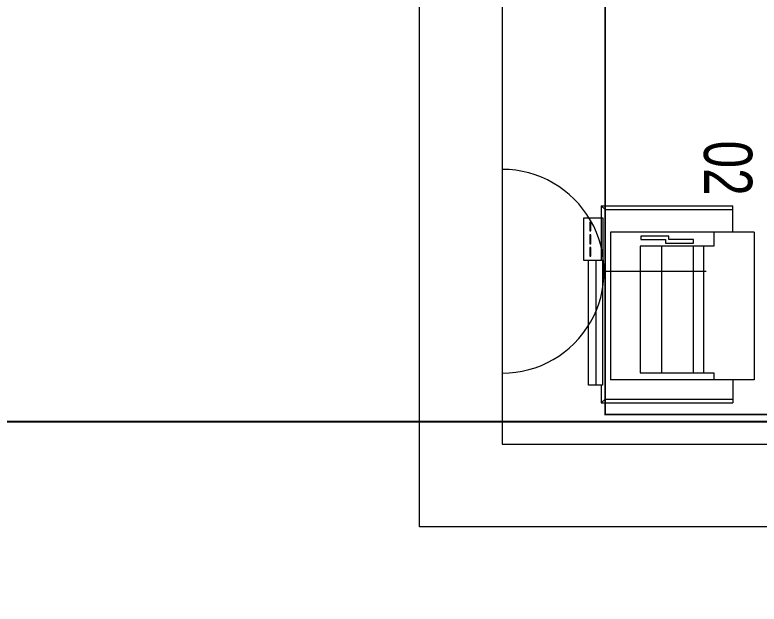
# Model space of a CAD drawing. Header units: metres. Extents: x 75097 to 220695, y -1557923 to -1361206.
# Drawn here: x 109367 to 110715, y -1389668 to -1388600 of the extents above; entities that cross this region are included whole.
import ezdxf

# ---------------------------------------------------------------- set-up
doc = ezdxf.new("R2010")
doc.units = ezdxf.units.M
doc.layers.get('0').update_dxf_attribs({"lineweight": 0})
doc.layers.add('A-100 - Copy$0$axes', color=8, linetype='Continuous')
doc.layers.add('A-100 - Copy$0$Medical Equipment and Furniture', color=8, linetype='Continuous', lineweight=0)
doc.layers.add('A-100 - Copy$0$Walls', color=8, linetype='Continuous', lineweight=0)
doc.layers.add('E-POWR', color=7, linetype='Continuous', lineweight=9, true_color=0x4e7e3e)
doc.styles.add('A-100 - Copy$0$X3G_ENTITY_257CFD', font='swisscl.ttf', dxfattribs={"height": 200})

# ---------------------------------------------------------------- blocks, each defined once
blk = doc.blocks.new('NORMAL SOCKET')
at = {"layer": 'E-POWR'}
for p, q in [((0, 307.7), (0, 615.4)), ((-307.7, 0), (307.7, 0))]:
    blk.add_line(p, q, dxfattribs=at)
blk.add_ellipse((0, 0), major_axis=(32.8, 305.9), ratio=1, start_param=4.81904, end_param=7.960633, dxfattribs=at)
blk = doc.blocks.new('A-100 - Copy$0$ITPPLT2C-P')
for p, q in [((0.0229, 0.0318), (0.2618, 0.0318)), ((0.0304, 0.0256), (0.0229, 0.0318)), ((0.0229, 0), (0.0229, 0.0318)), ((0.2618, -0.0096), (0.2618, 0.0318)), ((0.0304, -0.3182), (0.0304, 0.0256)), ((0.0304, 0.0256), (0.2618, 0.0256)), ((0, 0), (0, -0.2262)), ((0.0252, 0), (0, 0)), ((0.0139, 0), (0.0139, -0.2262)), ((0.0252, 0), (0.0139, 0)), ((0.0252, -0.2262), (0.0252, 0)), ((0.0401, -0.2769), (0.0401, -0.0096)), ((0.3, -0.0096), (0.0401, -0.0096)), ((0.2274, -0.0222), (0.2274, -0.0096)), ((0.3, -0.2769), (0.3, -0.0096)), ((0.0939, -0.2515), (0.0939, -0.0222)), ((0.0939, -0.0222), (0.2274, -0.0222)), ((0.1321, -0.2515), (0.1321, -0.0222)), ((0.1894, -0.2515), (0.1894, -0.0222)), ((0.2082, -0.2515), (0.2082, -0.0222)), ((-0.0091, -0.2262), (0.0267, -0.2262)), ((-0.0091, -0.3023), (-0.0091, -0.2262)), ((-0.0087, -0.2262), (0.0236, -0.2262)), ((-0.0087, -0.3023), (-0.0087, -0.2262)), ((0, -0.2262), (0.0252, -0.2262)), ((0.0139, -0.2262), (0.0252, -0.2262)), ((0.0236, -0.2262), (0.0236, -0.3023)), ((0.0267, -0.2262), (0.0267, -0.3023)), ((0.0023, -0.2495), (0.0023, -0.2334)), ((0.0023, -0.2334), (0.0045, -0.2334)), ((0.0045, -0.2334), (0.0045, -0.2495)), ((0.0045, -0.2495), (0.0023, -0.2495)), ((0.2274, -0.2515), (0.0939, -0.2515)), ((0.2274, -0.2769), (0.2274, -0.2515)), ((0.0023, -0.2721), (0.0023, -0.2562)), ((0.0023, -0.2562), (0.0045, -0.2562)), ((0.0045, -0.2562), (0.0045, -0.2721)), ((0.0947, -0.2701), (0.0947, -0.2641)), ((0.0947, -0.2641), (0.1395, -0.2641)), ((0.1395, -0.2575), (0.19, -0.2575)), ((0.1395, -0.2641), (0.1395, -0.2575)), ((0.19, -0.2641), (0.1457, -0.2641)), ((0.1457, -0.2641), (0.1457, -0.2701)), ((0.19, -0.2575), (0.19, -0.2641)), ((0.0045, -0.2721), (0.0023, -0.2721)), ((0.0023, -0.295), (0.0023, -0.2793)), ((0.0023, -0.2793), (0.0045, -0.2793)), ((0.0045, -0.2793), (0.0045, -0.295)), ((0.3, -0.2769), (0.0401, -0.2769)), ((0.1457, -0.2701), (0.0947, -0.2701)), ((0.2618, -0.2769), (0.2618, -0.3246)), ((0.0045, -0.295), (0.0023, -0.295)), ((0.0267, -0.3023), (-0.0091, -0.3023)), ((0.0236, -0.3023), (-0.0087, -0.3023)), ((0.0229, -0.3246), (0.0229, -0.3023)), ((0.0304, -0.3182), (0.0229, -0.3246)), ((0.0304, -0.3182), (0.2618, -0.3182)), ((0.0229, -0.3246), (0.2618, -0.3246))]:
    blk.add_line(p, q)
blk = doc.blocks.new('A-100 - Copy$0$A$C02230961')
at = {"layer": 'A-100 - Copy$0$Walls', "elevation": 2.4}
blk.add_lwpolyline([(12213, -22835.9), (9484.1, -22835.9), (9484.1, -20380.9), (9278, -20380.9), (9278, -20230.9), (9634.1, -20230.9), (9634.1, -22685.9), (12213, -22685.9)], dxfattribs=at)
at = {"layer": 'A-100 - Copy$0$Medical Equipment and Furniture', "extrusion": (-1.19915e-18, -8.17187e-07, -1), "xscale": 1000.000000000001, "yscale": 1000.000000000001, "zscale": 1000.000000000001, "rotation": 179.999999993257}
blk.add_blockref('A-100 - Copy$0$ITPPLT2C-P', (-9790.2, -22579.2, -2.4), dxfattribs=at)
at = {"layer": 'A-100 - Copy$0$Medical Equipment and Furniture', "insert": (10086.8, -22186, 2.4), "char_height": 87.47, "attachment_point": 2, "rotation": 270, "style": 'A-100 - Copy$0$X3G_ENTITY_257CFD'}
blk.add_mtext('02', dxfattribs=at)
blk = doc.blocks.new('A-100 - Copy')
at = {"layer": 'A-100 - Copy$0$axes'}
blk.add_line((119297.1, -1389337.7, 0), (95545.4, -1389337.7, 0), dxfattribs=at)
at = {"layer": 'A-100 - Copy$0$Walls', "elevation": 4.7}
blk.add_lwpolyline([(112828.3, -1389527.7), (110099.4, -1389527.7), (110099.4, -1387072.7), (109893.3, -1387072.7), (109893.3, -1386922.7), (110249.4, -1386922.7), (110249.4, -1389377.7), (112828.3, -1389377.7)], dxfattribs=at)
blk.add_blockref('A-100 - Copy$0$A$C02230961', (100615.3, -1366691.8, 2.4))
at = {"layer": 'A-100 - Copy$0$Medical Equipment and Furniture', "extrusion": (-1.19915e-18, -8.17187e-07, -1), "xscale": 1000.000000000005, "yscale": 1000.000000000005, "zscale": 1000.000000000005, "rotation": 179.999999993257}
blk.add_blockref('A-100 - Copy$0$ITPPLT2C-P', (-110405.5, -1389271, -3.6), dxfattribs=at)
at = {"layer": 'A-100 - Copy$0$Medical Equipment and Furniture', "insert": (110702.2, -1388877.8, 4.7), "char_height": 87.47, "attachment_point": 2, "rotation": 270, "style": 'A-100 - Copy$0$X3G_ENTITY_257CFD'}
blk.add_mtext('02', dxfattribs=at)

msp = doc.modelspace()

# ---------------------------------------------------------------- linework, layer by layer
at = {"layer": 'E-POWR', "const_width": 3}
msp.add_lwpolyline([(114868.7, -1381427.7), (114868.7, -1389323.9), (110435.9, -1389323.9), (110435.9, -1387490.2), (107884.6, -1387490.2), (107883.4, -1390739.2), (107523.3, -1390739.2), (107523.3, -1391521.8), (107523.3, -1392072.1), (107882.6, -1392072.1), (107881.8, -1393321.9), (107881.8, -1396908.5), (107741.4, -1396908.5), (107741.4, -1397726.9), (107743.7, -1398319.2)], dxfattribs=at)

# ---------------------------------------------------------------- block references
at = {"layer": 'E-POWR', "color": 85, "xscale": 0.6, "yscale": 0.6, "zscale": 0.6, "rotation": 270}
msp.add_blockref('NORMAL SOCKET', (110249.4, -1389064.7, 4.7), dxfattribs=at)

# ---------------------------------------------------------------- next in the draw order: block references
msp.add_blockref('A-100 - Copy', (0, 0))

doc.saveas('drawing.dxf')
